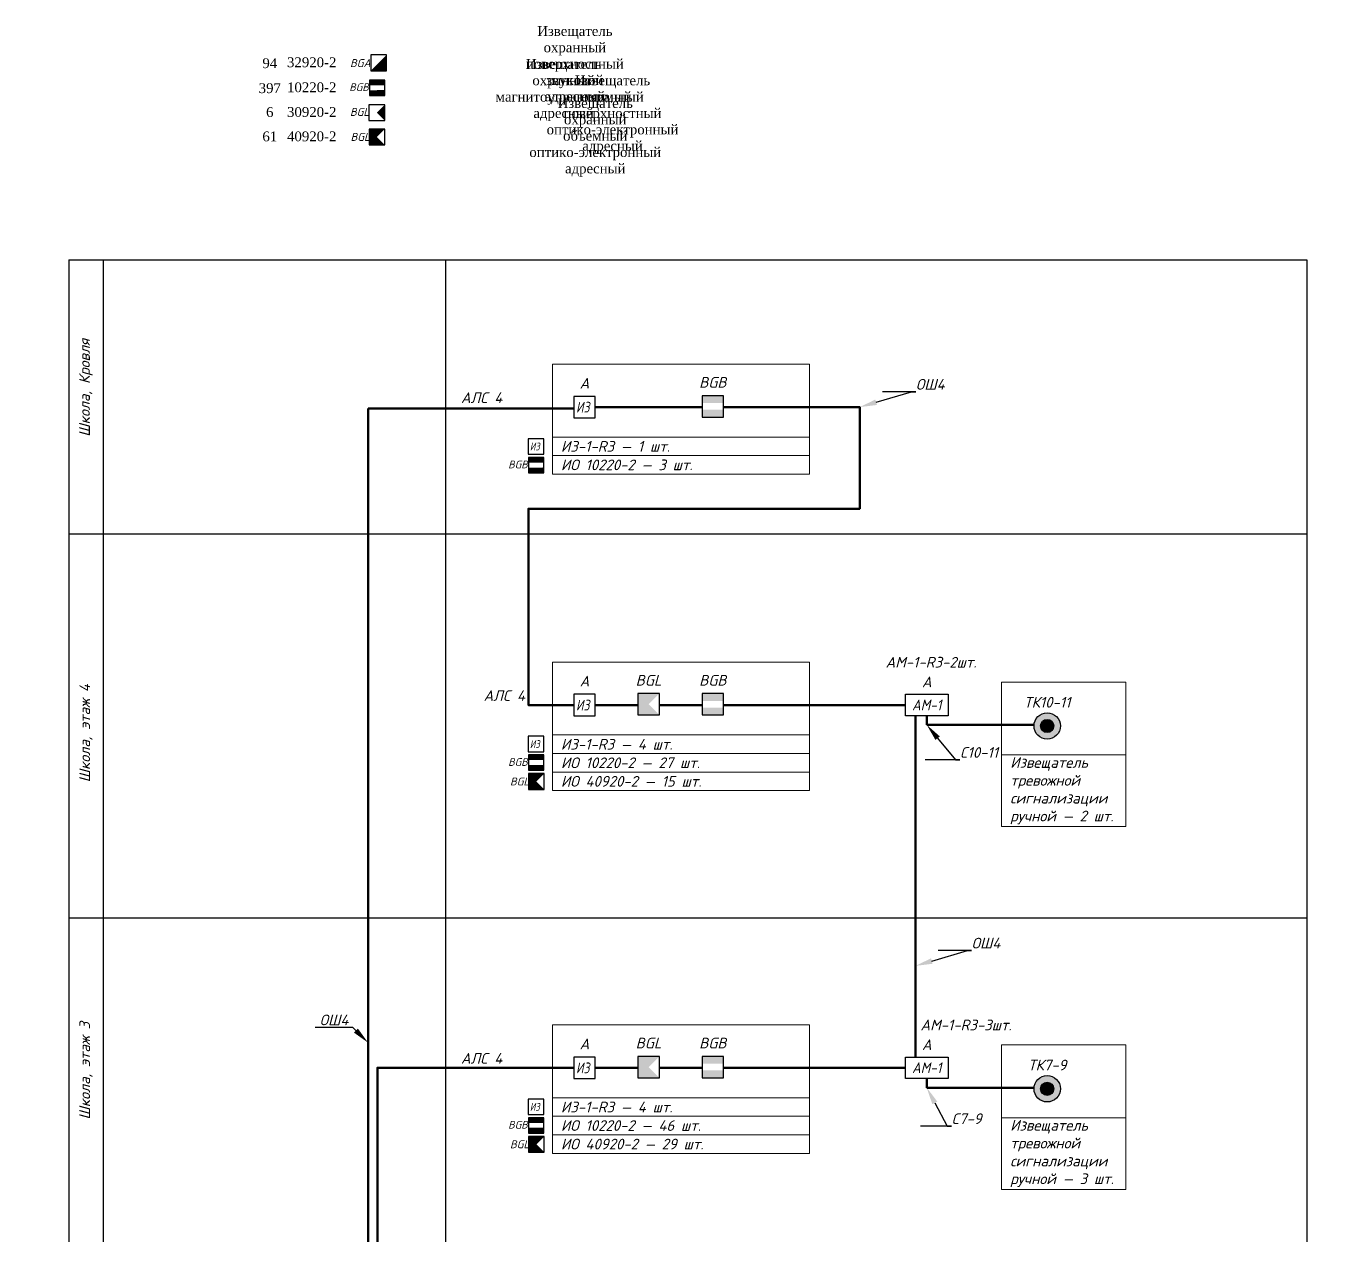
# Model space of a CAD drawing. Extents: x -72636 to 8142370, y -29900 to 852868.
# Drawn here: x 102505 to 132998, y 19126 to 47374 of the extents above; entities that cross this region are included whole.
import ezdxf
from ezdxf import colors
from ezdxf.entities.mleader import LeaderData, LeaderLine
from ezdxf.enums import TextEntityAlignment as Align
from ezdxf.math import Vec2, Vec3

# ---------------------------------------------------------------- set-up
doc = ezdxf.new("R2010")
doc.units = 0
doc.header["$LTSCALE"] = 100
doc.header["$PDMODE"] = 1
doc.header["$PDSIZE"] = 200
for name, color, linetype in [('!!ВОК', 30, 'Continuous'), ('ODG - ПС', 1, 'Continuous'), ('ODG - Текст', 7, 'Continuous'), ('RC-Позиционные_обозначения', 7, 'Continuous')]:
    doc.layers.add(name, color=color, linetype=linetype)
doc.layers.add('ODG - СОТС', color=7, linetype='Continuous', true_color=0xff5800)
for name, color, linetype, lineweight in [('RC-Извещатели_охранные', 5, 'Continuous', 30), ('RC-Прочее_оборудование', 1, 'Continuous', 30), ('RC-Таблицы', 7, 'Continuous', 0), ('АП_АСУ_ОсновнаяТолстая', 7, 'Continuous', 30), ('текст', 7, 'Continuous', 13)]:
    doc.layers.add(name, color=color, linetype=linetype, lineweight=lineweight)
doc.styles.add('ISOCPEUR', font='isocpeui.ttf', dxfattribs={"height": 250})
doc.linetypes.add('ограждение1', pattern='A,0.25,-0.1,[133,ltypeshp.shx,S=0.1,R=0,X=-0.1,Y=0],-0.1,1', length=1.45)

# ---------------------------------------------------------------- blocks, each defined once
blk = doc.blocks.new('*T39')
at = {"layer": 'RC-Таблицы', "color": 0, "linetype": 'ByBlock', "lineweight": 5, "transparency": 16777216}
for p, q in [((0, 0), (6011, 0)), ((0, 0), (0, -3000)), ((6011, 0), (6011, -3000)), ((0, -1700), (6011, -1700)), ((0, -2133), (6011, -2133)), ((0, -2567), (6011, -2567)), ((0, -3000), (6011, -3000))]:
    blk.add_line(p, q, dxfattribs=at)
at = {"layer": 'RC-Таблицы', "color": 0, "lineweight": 30, "transparency": 16777216, "char_height": 250, "width": 5611.07, "attachment_point": 4, "style": 'ISOCPEUR'}
for s, insert in [('ИЗ-1-R3 — 4 шт.', (200, -1917)), ('ИО 10220-2 — {\\C3;46 шт.}', (200, -2350)), ('ИО 40920-2 — 29{\\C32;\\c2648525; шт.}', (200, -2783))]:
    blk.add_mtext(s, dxfattribs=dict(at, insert=insert))
blk = doc.blocks.new('RC-UGO-IZ-01')
blk.add_wipeout([(-2.5, -2.5), (-2.5, 2.5), (2.5, 2.5), (2.5, -2.5)]).dxf.layer = 'RC-Прочее_оборудование'
at = {"layer": 'RC-Прочее_оборудование'}
blk.add_lwpolyline([(-2.5, 2.5), (-2.5, -2.5), (2.5, -2.5), (2.5, 2.5), (-2.5, 2.5)], dxfattribs=at)
blk.add_point((0, 0), dxfattribs=at)
at = {"layer": 'RC-Прочее_оборудование', "style": 'ISOCPEUR', "width": 0.8}
blk.add_text('ИЗ', height=2.5, dxfattribs=at).set_placement((-1.97, -1.27))
at = {"layer": 'RC-Прочее_оборудование', "style": 'ISOCPEUR'}
blk.add_attdef('PSTN', text='', height=2.5, dxfattribs=at).set_placement((5.66, 2.58), align=Align.BOTTOM_CENTER)
blk = doc.blocks.new('*T45')
at = {"layer": 'RC-Таблицы', "color": 0, "linetype": 'ByBlock', "lineweight": 5, "transparency": 16777216}
for p, q in [((0, 0), (2900, 0)), ((0, 0), (0, -3375)), ((2900, 0), (2900, -3375)), ((0, -1700), (2900, -1700)), ((0, -3375), (2900, -3375))]:
    blk.add_line(p, q, dxfattribs=at)
at = {"layer": 'RC-Таблицы', "color": 0, "lineweight": 30, "transparency": 16777216, "insert": (200, -2537.5), "char_height": 250, "width": 2500, "attachment_point": 4, "style": 'ISOCPEUR'}
blk.add_mtext('Извещатель тревожной сигнализации ручной — 3 шт.', dxfattribs=at)
blk = doc.blocks.new('*T46')
at = {"layer": 'RC-Таблицы', "color": 0, "linetype": 'ByBlock', "lineweight": 5, "transparency": 16777216}
for p, q in [((0, 0), (6011, 0)), ((0, 0), (0, -2567)), ((6011, 0), (6011, -2567)), ((0, -1700), (6011, -1700)), ((0, -2133), (6011, -2133)), ((0, -2567), (6011, -2567))]:
    blk.add_line(p, q, dxfattribs=at)
at = {"layer": 'RC-Таблицы', "color": 0, "lineweight": 30, "transparency": 16777216, "char_height": 250, "width": 5611.07, "attachment_point": 4, "style": 'ISOCPEUR'}
for s, insert in [('ИЗ-1-R3 — 1 шт.', (200, -1917)), ('ИО 10220-2 — {\\C3;3 шт.}', (200, -2350))]:
    blk.add_mtext(s, dxfattribs=dict(at, insert=insert))
blk = doc.blocks.new('RC-UGO-IOPPA-01')
blk.add_wipeout([(2.5, -2.5), (2.5, 2.5), (-2.5, 2.5), (-2.5, -2.5)]).dxf.layer = 'RC-Извещатели_охранные'
blk.add_wipeout([(-2.5, -2.5), (-2.5, 2.5), (2.5, 2.5), (2.5, -2.5)]).dxf.layer = 'RC-Извещатели_охранные'
at = {"layer": 'RC-Извещатели_охранные'}
h = blk.add_hatch(color=256, dxfattribs=at)
h.dxf.hatch_style = 1
h.paths.add_polyline_path([(2.5, -2.5), (2.5, 2.5), (0, 0)])
blk.add_lwpolyline([(-2.5, -2.5), (2.5, -2.5), (2.5, 2.5), (-2.5, 2.5)], close=True, dxfattribs=at)
at = {"layer": 'RC-Извещатели_охранные', "style": 'ISOCPEUR'}
blk.add_attdef('PSTN', text='', height=2.5, dxfattribs=at).set_placement((0.98, 2.6), align=Align.BOTTOM_LEFT)
blk = doc.blocks.new('RC-UGO-IOZ-02')
blk.add_wipeout([(2.5, -2.5), (2.5, 2.5), (-2.5, 2.5), (-2.5, -2.5)]).dxf.layer = 'RC-Извещатели_охранные'
blk.add_wipeout([(-2.5, -2.5), (-2.5, 2.5), (2.5, 2.5), (2.5, -2.5)]).dxf.layer = 'RC-Извещатели_охранные'
at = {"layer": 'RC-Извещатели_охранные'}
h = blk.add_hatch(color=256, dxfattribs=at)
h.dxf.hatch_style = 1
h.paths.add_polyline_path([(2.5, -2.5), (2.5, 2.5), (0, 0), (-2.5, -2.5)])
blk.add_lwpolyline([(-2.5, -2.5), (2.5, -2.5), (2.5, 2.5), (-2.5, 2.5)], close=True, dxfattribs=at)
at = {"layer": 'RC-Извещатели_охранные', "color": 7, "style": 'ISOCPEUR', "width": 0.8}
blk.add_attdef('PSTN', text='', height=2.5, dxfattribs=at).set_placement((0.98, 2.6), align=Align.BOTTOM_LEFT)
blk = doc.blocks.new('RC-UGO-IOM-02')
at = {"layer": 'RC-Извещатели_охранные'}
blk.add_point((0, 0), dxfattribs=at)
blk.add_wipeout([(2.5, -2.5), (2.5, 2.5), (-2.5, 2.5), (-2.5, -2.5)]).dxf.layer = 'RC-Извещатели_охранные'
blk.add_wipeout([(-2.5, -2.5), (-2.5, 2.5), (2.5, 2.5), (2.5, -2.5)]).dxf.layer = 'RC-Извещатели_охранные'
h = blk.add_hatch(color=256, dxfattribs=at)
h.dxf.hatch_style = 1
h.paths.add_polyline_path([(2.5, 0.8), (2.5, 2.51), (-2.5, 2.5), (-2.5, 0.8)])
h = blk.add_hatch(color=256, dxfattribs=at)
h.dxf.hatch_style = 1
h.paths.add_polyline_path([(2.5, -2.5), (2.5, -0.79), (-2.5, -0.8), (-2.5, -2.5)])
blk.add_lwpolyline([(-2.5, -2.5), (2.5, -2.5), (2.5, 2.5), (-2.5, 2.5)], close=True, dxfattribs=at)
at = {"layer": 'RC-Извещатели_охранные', "style": 'ISOCPEUR'}
blk.add_attdef('PSTN', text='', height=2.5, dxfattribs=at).set_placement((0.98, 2.6), align=Align.BOTTOM_LEFT)
blk = doc.blocks.new('RC-UGO-IOPO-02')
blk.add_wipeout([(2.5, -2.5), (2.5, 2.5), (-2.5, 2.5), (-2.5, -2.5)])
blk.add_wipeout([(-2.5, -2.5), (-2.5, 2.5), (2.5, 2.5), (2.5, -2.5)])
h = blk.add_hatch(color=256)
h.dxf.hatch_style = 1
h.paths.add_polyline_path([(2.5, -2.5), (0, 0), (2.5, 2.5), (-2.5, 2.5), (-2.5, -2.5)])
blk.add_lwpolyline([(-2.5, -2.5), (2.5, -2.5), (2.5, 2.5), (-2.5, 2.5)], close=True)
at = {"style": 'ISOCPEUR'}
blk.add_attdef('PSTN', text='', height=2.5, dxfattribs=at).set_placement((0.98, 2.6), align=Align.BOTTOM_LEFT)
blk = doc.blocks.new('*U34')
at = {"layer": 'ODG - ПС'}
h = blk.add_hatch(color=20, dxfattribs=at)
h.dxf.hatch_style = 1
h.set_gradient(color1=(255, 88, 0), color2=(255, 96, 10), one_color=1, tint=0.52, name='CYLINDER')
h.paths.add_polyline_path([(75, 0, 1), (-75, 0, 1)])
at = {"layer": 'ODG - СОТС', "lineweight": 30}
h = blk.add_hatch(color=7, dxfattribs=at)
h.dxf.hatch_style = 1
h.set_gradient(color1=(255, 255, 255), one_color=1, tint=1, name='INVCYLINDER')
h.paths.add_polyline_path([(-150, 0, 1), (150, 0, 1)])
h.paths.add_polyline_path([(75, 0, -1), (-75, 0, -1)], flags=16)
for radius in [150, 75]:
    blk.add_circle((0, 0), radius, dxfattribs=at)
at = {"layer": 'ODG - Текст', "style": 'ISOCPEUR', "oblique": 15, "width": 0.8}
blk.add_attdef('НОМЕР', text='', height=250, dxfattribs=at).set_placement((0, 325), align=Align.MIDDLE_CENTER)
blk = doc.blocks.new('RC-UGO-AM-01')
blk.add_wipeout([(-4.99, 2.5), (4.99, 2.5), (4.99, -2.5), (-4.99, -2.49)])
blk.add_point((0, 0))
blk.add_wipeout([(4.99, 2.5), (4.99, -2.5), (-4.99, -2.5), (-4.99, 2.5)])
blk.add_wipeout([(-4.99, -2.5), (-4.99, 2.5), (4.99, 2.5), (4.99, -2.5)])
blk.add_lwpolyline([(-4.99, 2.5), (4.99, 2.5), (4.99, -2.5), (-4.99, -2.5), (-4.99, 2.5)], close=True)
blk.add_lwpolyline([(-4.99, 2.5), (-4.99, 2.5)])
blk.add_lwpolyline([(-4.99, 2.5), (-4.99, 2.5)])
at = {"ltscale": 100, "style": 'ISOCPEUR', "width": 0.9}
blk.add_text('АМ-1', height=2.5, dxfattribs=at).set_placement((0, 0), align=Align.MIDDLE)
at = {"style": 'ISOCPEUR'}
blk.add_attdef('PSTN', text='', height=2.5, dxfattribs=at).set_placement((2.32, 2.4), align=Align.BOTTOM_LEFT)
blk = doc.blocks.new('*T36')
at = {"layer": 'RC-Таблицы', "color": 0, "linetype": 'ByBlock', "lineweight": 5, "transparency": 16777216}
for p, q in [((0, 0), (6011, 0)), ((0, 0), (0, -3000)), ((6011, 0), (6011, -3000)), ((0, -1700), (6011, -1700)), ((0, -2133), (6011, -2133)), ((0, -2567), (6011, -2567)), ((0, -3000), (6011, -3000))]:
    blk.add_line(p, q, dxfattribs=at)
at = {"layer": 'RC-Таблицы', "color": 0, "lineweight": 30, "transparency": 16777216, "char_height": 250, "width": 5611.07, "attachment_point": 4, "style": 'ISOCPEUR'}
for s, insert in [('ИЗ-1-R3 — 4 шт.', (200, -1917)), ('ИО 10220-2 — {\\C3;27 шт.}', (200, -2350)), ('ИО 40920-2 — 15{\\C32;\\c2648525; шт.}', (200, -2783))]:
    blk.add_mtext(s, dxfattribs=dict(at, insert=insert))
blk = doc.blocks.new('*T37')
at = {"layer": 'RC-Таблицы', "color": 0, "linetype": 'ByBlock', "lineweight": 5, "transparency": 16777216}
for p, q in [((0, 0), (2900, 0)), ((0, 0), (0, -3375)), ((2900, 0), (2900, -3375)), ((0, -1700), (2900, -1700)), ((0, -3375), (2900, -3375))]:
    blk.add_line(p, q, dxfattribs=at)
at = {"layer": 'RC-Таблицы', "color": 0, "lineweight": 30, "transparency": 16777216, "insert": (200, -2537.5), "char_height": 250, "width": 2500, "attachment_point": 4, "style": 'ISOCPEUR'}
blk.add_mtext('Извещатель тревожной сигнализации ручной — 2 шт.', dxfattribs=at)
blk = doc.blocks.new('_Oblique')
at = {"color": 0, "linetype": 'ByBlock', "lineweight": -2}
blk.add_line((-0.5, -0.5), (0.5, 0.5), dxfattribs=at)

msp = doc.modelspace()

# ---------------------------------------------------------------- linework, layer by layer
at = {"layer": '!!ВОК', "color": 60, "linetype": 'ограждение1', "lineweight": 50, "ltscale": 500}
msp.add_line((115554, 38471), (118307, 38471), dxfattribs=at)
at = {"layer": '!!ВОК', "color": 3, "linetype": 'ограждение1', "lineweight": 50, "ltscale": 500}
for p, q in [((115554, 31509), (123554, 31509)), ((123554, 31509), (123554, 31044)), ((123554, 31044), (126054, 31044)), ((115554, 23032), (123554, 23032)), ((123554, 23032), (123554, 22566)), ((123554, 22566), (126054, 22566))]:
    msp.add_line(p, q, dxfattribs=at)
for points in [[(110498, 23015), (110498, 38442)], [(110498, 23015), (110498, 23015), (110498, 5908), (107804, 5908)]]:
    msp.add_lwpolyline(points, dxfattribs=at)
at = {"layer": 'RC-Таблицы', "lineweight": 30, "ltscale": 30}
for p, q in [((103504, 41915), (103504, -4297)), ((103504, 41915), (132438, 41915)), ((104304, 41915), (104304, -4297)), ((112304, 41915), (112304, -4297)), ((132438, 41915), (132438, -4297)), ((103504, 35513), (132438, 35513)), ((103504, 26535), (132438, 26535))]:
    msp.add_line(p, q, dxfattribs=at)

# ---------------------------------------------------------------- block references
for name, p in [('*T46', (114804, 39471)), ('*T36', (114804, 32509)), ('*T37', (125304, 32044)), ('*T39', (114804, 24032)), ('*T45', (125304, 23566))]:
    msp.add_blockref(name, p)
at = {"color": 5, "lineweight": 30, "xscale": 2.054613688905472, "yscale": 2.054613688905472, "zscale": 2.054613688905472, "rotation": 180}
for p in [(126368, 31019), (126368, 22541)]:
    msp.add_blockref('*U34', p, dxfattribs=at)
at = {"layer": 'RC-Извещатели_охранные', "lineweight": 30, "ltscale": 30}
ref = msp.add_blockref('RC-UGO-IOZ-02', (110745, 46516), dxfattribs=dict(at, xscale=73.7410250443927, yscale=73.7410250443927, zscale=73.7410250443927))
ref.add_attrib('PSTN', 'BGA', dxfattribs={"layer": 'RC-Позиционные_обозначения', "height": 184.4, "style": 'ISOCPEUR'}).set_placement((110316, 46363), align=Align.BOTTOM_CENTER)
ref = msp.add_blockref('RC-UGO-IOM-02', (110708, 45934), dxfattribs=dict(at, xscale=71.56736746097597, yscale=71.56736746097597, zscale=71.56736746097597))
ref.add_attrib('PSTN', 'BGB', dxfattribs={"layer": 'RC-Позиционные_обозначения', "height": 178.9, "style": 'ISOCPEUR'}).set_placement((110286, 45804), align=Align.BOTTOM_CENTER)
ref = msp.add_blockref('RC-UGO-IOPPA-01', (110702, 45353), dxfattribs=dict(at, xscale=73.63226959607393, yscale=73.63226959607393, zscale=73.63226959607393))
ref.add_attrib('PSTN', 'BGL', dxfattribs={"layer": 'RC-Позиционные_обозначения', "height": 184.1, "style": 'ISOCPEUR'}).set_placement((110298, 45221), align=Align.BOTTOM_CENTER)
ref = msp.add_blockref('RC-UGO-IOPO-02', (110704, 44784), dxfattribs=dict(at, xscale=73.93494169183789, yscale=73.93494169183789, zscale=73.93494169183789))
ref.add_attrib('PSTN', 'BGL', dxfattribs={"layer": 'RC-Позиционные_обозначения', "height": 184.8, "style": 'ISOCPEUR'}).set_placement((110312, 44637), align=Align.BOTTOM_CENTER)
at = {"layer": 'RC-Прочее_оборудование', "lineweight": 30, "ltscale": 30, "xscale": 72.78425423949778, "yscale": 72.78425423949778, "zscale": 72.78425423949778}
for p in [(114423, 37551), (114423, 30598), (114423, 22120)]:
    msp.add_blockref('RC-UGO-IZ-01', p, dxfattribs=at)

# ---------------------------------------------------------------- texts
at = {"color": 7, "lineweight": 30, "ltscale": 100, "char_height": 250, "width": 1074.44, "attachment_point": 1, "style": 'ISOCPEUR'}
for insert in [(112667, 38816), (113197, 31855), (112667, 23377)]:
    msp.add_mtext('{\\C256;АЛС 4}', dxfattribs=dict(at, insert=insert))
at = {"layer": 'RC-Таблицы', "lineweight": 30, "ltscale": 30, "char_height": 250, "width": 1, "attachment_point": 5, "style": 'ISOCPEUR'}
for s, insert in [('{\\fTimes New Roman|b0|i0|c204|p18;\\H0.91667x;Извещатель охранный поверхностный звуковой адресный}', (115330, 46458)), ('{\\fTimes New Roman|b0|i0|c0|p18;\\H0.91667x;\\C1;94}', (108200, 46506)), ('{\\fTimes New Roman|b0|i0|c0|p18;\\H0.91667x;32920-2}', (109180, 46527)), ('{\\fTimes New Roman|b0|i0|c204|p18;\\H0.91667x;Извещатель охранный магнитоуправляемый адресный}', (115067, 45879)), ('{\\fTimes New Roman|b0|i0|c0|p18;\\H0.91667x;10220-2}', (109180, 45943)), ('{\\fTimes New Roman|b0|i0|c204|p18;\\H0.91667x;Извещатель охранный поверхностный оптико-электронный адресный}', (116210, 45304)), ('{\\fTimes New Roman|b0|i0|c0|p18;\\H0.91667x;\\C3;397}', (108200, 45922)), ('{\\fTimes New Roman|b0|i0|c0|p18;\\H0.91667x;\\C2;6}', (108200, 45364)), ('{\\fTimes New Roman|b0|i0|c0|p18;\\H0.91667x;30920-2}', (109180, 45366)), ('{\\fTimes New Roman|b0|i0|c204|p18;\\H0.91667x;Извещатель охранный объемный оптико-электронный адресный}', (115806, 44774)), ('{\\fTimes New Roman|b0|i0|c0|p18;\\H0.91667x;\\C32;\\c2648525;61}', (108200, 44795)), ('{\\fTimes New Roman|b0|i0|c0|p18;\\H0.91667x;40920-2}', (109180, 44796)), ('АМ-1-R3-2шт.', (123654, 32509)), ('АМ-1-R3-3шт.', (124472, 24032))]:
    msp.add_mtext(s, dxfattribs=dict(at, insert=insert))
at = {"layer": 'RC-Таблицы', "lineweight": 30, "ltscale": 30, "char_height": 250, "width": 8366.67, "attachment_point": 5, "rotation": 90, "style": 'ISOCPEUR'}
for s, insert in [('Школа, Кровля', (103904, 38922)), ('Школа, этаж 4', (103904, 30849)), ('Школа, этаж 3', (103904, 22963))]:
    msp.add_mtext(s, dxfattribs=dict(at, insert=insert))
at = {"layer": 'текст', "color": 7, "char_height": 250, "width": 511.65, "attachment_point": 5, "style": 'ISOCPEUR'}
for s, insert in [('ТК10-11', (126370, 31573)), ('ТК7-9', (126370, 23095))]:
    msp.add_mtext(s, dxfattribs=dict(at, insert=insert))

# ---------------------------------------------------------------- leaders
at = {"color": 0}
ml = msp.add_multileader_mtext('Standard', dxfattribs=at)
ml.set_content('K10', color=7, style='ISOCPEUR')
ml.set_leader_properties(color=256)
ml.set_arrow_properties(name='OBLIQUE')
ml.build(insert=Vec2(0, 0))
ml.multileader.update_dxf_attribs({"has_dogleg": 0, "text_left_attachment_type": 6, "text_right_attachment_type": 6, "dogleg_length": 0.5, "arrow_head_size": 100, "scale": 100})
ctx = ml.context
ctx.base_point, ctx.scale, ctx.char_height, ctx.arrow_head_size, ctx.landing_gap_size, ctx.plane_origin = Vec3(166139, 19977), 100, 200, 100, 0, Vec3(167901, 21304)
ctx.left_attachment, ctx.right_attachment, ctx.text_align_type = 6, 6, 2
notes = []
notes.append((ctx, [(1, (1, 1, 0), (166593, 19977), (-1, 0), 50, [(0, [(167173, 19482)], 0, [])])]))
ctx.mtext.insert, ctx.mtext.width, ctx.mtext.alignment, ctx.mtext.flow_direction = Vec3(166543, 20217), 2388.1, 3, 5
at = {"layer": 'АП_АСУ_ОсновнаяТолстая'}
ml = msp.add_multileader_mtext('Standard', dxfattribs=at)
ml.set_content('{\\fISOCPEUR|b0|i1|c204|p34;ОШ4}', color=256, style='ISOCPEUR')
ml.set_leader_properties()
ml.build(insert=Vec2(0, 0))
ml.multileader.update_dxf_attribs({"text_left_attachment_type": 6, "text_right_attachment_type": 6, "dogleg_length": 100, "arrow_head_size": 400})
ctx = ml.context
ctx.base_point, ctx.char_height, ctx.arrow_head_size, ctx.landing_gap_size, ctx.plane_origin = Vec3(123300, 38828, 0), 250, 400, 0, Vec3(132124, 39501, 0)
ctx.left_attachment, ctx.right_attachment = 6, 6
notes.append((ctx, [(1, (1, 1, 0), (123200, 38828, 0), (1, 0), 100, [(0, [(121986, 38471, 0)], 0, [])])]))
ctx.mtext.insert, ctx.mtext.width, ctx.mtext.flow_direction = Vec3(123300, 39128, 0), 797.36, 5
ml = msp.add_multileader_mtext('Standard', dxfattribs=at)
ml.set_content('{\\fISOCPEUR|b0|i1|c204|p34;C10-11}', color=256, style='ISOCPEUR')
ml.set_leader_properties()
ml.build(insert=Vec2(0, 0))
ml.multileader.update_dxf_attribs({"text_left_attachment_type": 6, "text_right_attachment_type": 6, "dogleg_length": 100, "arrow_head_size": 400})
ctx = ml.context
ctx.base_point, ctx.char_height, ctx.arrow_head_size, ctx.landing_gap_size, ctx.plane_origin = Vec3(124325, 30225, 0), 250, 400, 0, Vec3(133850, 30897, 0)
ctx.left_attachment, ctx.right_attachment = 6, 6
notes.append((ctx, [(1, (1, 1, 0), (124225, 30225, 0), (1, 0), 100, [(0, [(123554, 31044, 0)], 0, [])])]))
ctx.mtext.insert, ctx.mtext.width, ctx.mtext.flow_direction = Vec3(124325, 30525, 0), 797.36, 5
ml = msp.add_multileader_mtext('Standard', dxfattribs=at)
ml.set_content('{\\fISOCPEUR|b0|i1|c204|p34;ОШ4}', color=256, style='ISOCPEUR')
ml.set_leader_properties()
ml.build(insert=Vec2(0, 0))
ml.multileader.update_dxf_attribs({"text_left_attachment_type": 6, "text_right_attachment_type": 6, "dogleg_length": 100, "arrow_head_size": 400})
ctx = ml.context
ctx.base_point, ctx.char_height, ctx.arrow_head_size, ctx.landing_gap_size, ctx.plane_origin = Vec3(124602, 25770, 0), 250, 400, 0, Vec3(133426, 26443, 0)
ctx.left_attachment, ctx.right_attachment = 6, 6
notes.append((ctx, [(1, (1, 1, 0), (124502, 25770, 0), (1, 0), 100, [(0, [(123288, 25413, 0)], 0, [])])]))
ctx.mtext.insert, ctx.mtext.width, ctx.mtext.flow_direction = Vec3(124602, 26070, 0), 797.36, 5
ml = msp.add_multileader_mtext('Standard', dxfattribs=at)
ml.set_content('{\\fISOCPEUR|b0|i1|c204|p34;ОШ4}', color=256, style='ISOCPEUR')
ml.set_leader_properties()
ml.build(insert=Vec2(0, 0))
ml.multileader.update_dxf_attribs({"text_left_attachment_type": 6, "text_right_attachment_type": 6, "dogleg_length": 100, "arrow_head_size": 400})
ctx = ml.context
ctx.base_point, ctx.char_height, ctx.arrow_head_size, ctx.landing_gap_size, ctx.plane_origin = Vec3(109419, 23975, 0), 250, 400, 0, Vec3(118274, 24648, 0)
ctx.left_attachment, ctx.right_attachment, ctx.text_align_type = 6, 6, 2
notes.append((ctx, [(0, (1, 1, 0), (110138, 23975, 0), (-1, 0), 100, [(0, [(110498, 23618, 0)], 0, [])])]))
ctx.mtext.insert, ctx.mtext.width, ctx.mtext.alignment, ctx.mtext.flow_direction = Vec3(110038, 24275, 0), 797.36, 3, 5
ml = msp.add_multileader_mtext('Standard', dxfattribs=at)
ml.set_content('{\\fISOCPEUR|b0|i1|c204|p34;C7-9}', color=256, style='ISOCPEUR')
ml.set_leader_properties()
ml.build(insert=Vec2(0, 0))
ml.multileader.update_dxf_attribs({"text_left_attachment_type": 6, "text_right_attachment_type": 6, "dogleg_length": 100, "arrow_head_size": 400})
ctx = ml.context
ctx.base_point, ctx.char_height, ctx.arrow_head_size, ctx.landing_gap_size, ctx.plane_origin = Vec3(124129, 21666, 0), 250, 400, 0, Vec3(133654, 22338, 0)
ctx.left_attachment, ctx.right_attachment = 6, 6
notes.append((ctx, [(1, (1, 1, 0), (124029, 21666, 0), (1, 0), 100, [(0, [(123554, 22566, 0)], 0, [])])]))
ctx.mtext.insert, ctx.mtext.width, ctx.mtext.flow_direction = Vec3(124129, 21966, 0), 797.36, 5
for ctx, leaders in notes:
    for number, flags, end, landing, length, lines in leaders:
        leader = LeaderData()
        leader.index, (leader.has_last_leader_line, leader.has_dogleg_vector, leader.attachment_direction) = number, flags
        leader.last_leader_point, leader.dogleg_vector, leader.dogleg_length = Vec3(end), Vec3(landing), length
        for number, points, colour, breaks in lines:
            line = LeaderLine()
            line.index, line.vertices, line.color, line.breaks = number, Vec3.list(points), colors.encode_raw_color(colour), breaks
            leader.lines.append(line)
        ctx.leaders.append(leader)

# ---------------------------------------------------------------- next in the draw order: block references
at = {"layer": 'RC-Извещатели_охранные', "lineweight": 30, "ltscale": 30}
ref = msp.add_blockref('RC-UGO-IOM-02', (118554, 38488), dxfattribs=dict(at, xscale=100, yscale=100, zscale=100))
ref.add_attrib('PSTN', 'BGB', dxfattribs={"layer": 'RC-Позиционные_обозначения', "height": 250, "style": 'ISOCPEUR'}).set_placement((118554, 38849), align=Align.BOTTOM_CENTER)
ref = msp.add_blockref('RC-UGO-IOM-02', (114422, 37116), dxfattribs=dict(at, xscale=71.56736746097597, yscale=71.56736746097597, zscale=71.56736746097597))
ref.add_attrib('PSTN', 'BGB', dxfattribs={"layer": 'RC-Позиционные_обозначения', "height": 178.9, "style": 'ISOCPEUR'}).set_placement((114000, 36987), align=Align.BOTTOM_CENTER)
ref = msp.add_blockref('RC-UGO-IOPO-02', (117054, 31526), dxfattribs=dict(at, xscale=100, yscale=100, zscale=100))
ref.add_attrib('PSTN', 'BGL', dxfattribs={"layer": 'RC-Позиционные_обозначения', "height": 250, "style": 'ISOCPEUR'}).set_placement((117054, 31887), align=Align.BOTTOM_CENTER)
ref = msp.add_blockref('RC-UGO-IOM-02', (118554, 31526), dxfattribs=dict(at, xscale=100, yscale=100, zscale=100))
ref.add_attrib('PSTN', 'BGB', dxfattribs={"layer": 'RC-Позиционные_обозначения', "height": 250, "style": 'ISOCPEUR'}).set_placement((118554, 31887), align=Align.BOTTOM_CENTER)
ref = msp.add_blockref('RC-UGO-IOM-02', (114422, 30164), dxfattribs=dict(at, xscale=71.56736746097597, yscale=71.56736746097597, zscale=71.56736746097597))
ref.add_attrib('PSTN', 'BGB', dxfattribs={"layer": 'RC-Позиционные_обозначения', "height": 178.9, "style": 'ISOCPEUR'}).set_placement((114000, 30034), align=Align.BOTTOM_CENTER)
ref = msp.add_blockref('RC-UGO-IOPO-02', (117054, 23049), dxfattribs=dict(at, xscale=100, yscale=100, zscale=100))
ref.add_attrib('PSTN', 'BGL', dxfattribs={"layer": 'RC-Позиционные_обозначения', "height": 250, "style": 'ISOCPEUR'}).set_placement((117054, 23409), align=Align.BOTTOM_CENTER)
ref = msp.add_blockref('RC-UGO-IOM-02', (118554, 23049), dxfattribs=dict(at, xscale=100, yscale=100, zscale=100))
ref.add_attrib('PSTN', 'BGB', dxfattribs={"layer": 'RC-Позиционные_обозначения', "height": 250, "style": 'ISOCPEUR'}).set_placement((118554, 23409), align=Align.BOTTOM_CENTER)
ref = msp.add_blockref('RC-UGO-IOM-02', (114422, 21686), dxfattribs=dict(at, xscale=71.56736746097597, yscale=71.56736746097597, zscale=71.56736746097597))
ref.add_attrib('PSTN', 'BGB', dxfattribs={"layer": 'RC-Позиционные_обозначения', "height": 178.9, "style": 'ISOCPEUR'}).set_placement((114000, 21557), align=Align.BOTTOM_CENTER)
at = {"layer": 'RC-Прочее_оборудование', "lineweight": 30, "ltscale": 30}
ref = msp.add_blockref('RC-UGO-IZ-01', (115554, 38471), dxfattribs=dict(at, xscale=100, yscale=100, zscale=100))
ref.add_attrib('PSTN', 'A', dxfattribs={"layer": 'RC-Позиционные_обозначения', "height": 250, "style": 'ISOCPEUR'}).set_placement((115554, 38829), align=Align.BOTTOM_CENTER)
ref = msp.add_blockref('RC-UGO-IZ-01', (115554, 31509), dxfattribs=dict(at, xscale=100, yscale=100, zscale=100))
ref.add_attrib('PSTN', 'A', dxfattribs={"layer": 'RC-Позиционные_обозначения', "height": 250, "style": 'ISOCPEUR'}).set_placement((115554, 31867), align=Align.BOTTOM_CENTER)
ref = msp.add_blockref('RC-UGO-AM-01', (123554, 31509), dxfattribs=dict(at, xscale=100, yscale=100, zscale=100))
ref.add_attrib('PSTN', 'A', dxfattribs={"layer": 'RC-Позиционные_обозначения', "height": 250, "style": 'ISOCPEUR'}).set_placement((123554, 31850), align=Align.BOTTOM_CENTER)
ref = msp.add_blockref('RC-UGO-IZ-01', (115554, 23032), dxfattribs=dict(at, xscale=100, yscale=100, zscale=100))
ref.add_attrib('PSTN', 'A', dxfattribs={"layer": 'RC-Позиционные_обозначения', "height": 250, "style": 'ISOCPEUR'}).set_placement((115554, 23390), align=Align.BOTTOM_CENTER)
ref = msp.add_blockref('RC-UGO-AM-01', (123554, 23032), dxfattribs=dict(at, xscale=100, yscale=100, zscale=100))
ref.add_attrib('PSTN', 'A', dxfattribs={"layer": 'RC-Позиционные_обозначения', "height": 250, "style": 'ISOCPEUR'}).set_placement((123554, 23372), align=Align.BOTTOM_CENTER)

# ---------------------------------------------------------------- next in the draw order: linework, layer by layer
at = {"layer": '!!ВОК', "color": 3, "linetype": 'ограждение1', "lineweight": 50, "ltscale": 500}
for points in [[(110498, 38442), (115304, 38442)], [(118804, 38471), (121986, 38471), (121986, 36097), (114243, 36097), (114243, 31509), (115304, 31509)], [(123288, 31259), (123288, 23282)]]:
    msp.add_lwpolyline(points, dxfattribs=at)

# ---------------------------------------------------------------- next in the draw order: block references
at = {"layer": 'RC-Извещатели_охранные', "lineweight": 30, "ltscale": 30}
ref = msp.add_blockref('RC-UGO-IOPO-02', (114430, 29720), dxfattribs=dict(at, xscale=73.93494169183789, yscale=73.93494169183789, zscale=73.93494169183789))
ref.add_attrib('PSTN', 'BGL', dxfattribs={"layer": 'RC-Позиционные_обозначения', "height": 184.8, "style": 'ISOCPEUR'}).set_placement((114038, 29574), align=Align.BOTTOM_CENTER)
ref = msp.add_blockref('RC-UGO-IOPO-02', (114430, 21243), dxfattribs=dict(at, xscale=73.93494169183789, yscale=73.93494169183789, zscale=73.93494169183789))
ref.add_attrib('PSTN', 'BGL', dxfattribs={"layer": 'RC-Позиционные_обозначения', "height": 184.8, "style": 'ISOCPEUR'}).set_placement((114038, 21096), align=Align.BOTTOM_CENTER)

# ---------------------------------------------------------------- next in the draw order: linework, layer by layer
at = {"layer": '!!ВОК', "color": 3, "linetype": 'ограждение1', "lineweight": 50, "ltscale": 500}
msp.add_lwpolyline([(115304, 23032), (110715, 23032), (110715, 5788), (107804, 5788)], dxfattribs=at)

doc.saveas('drawing.dxf')
